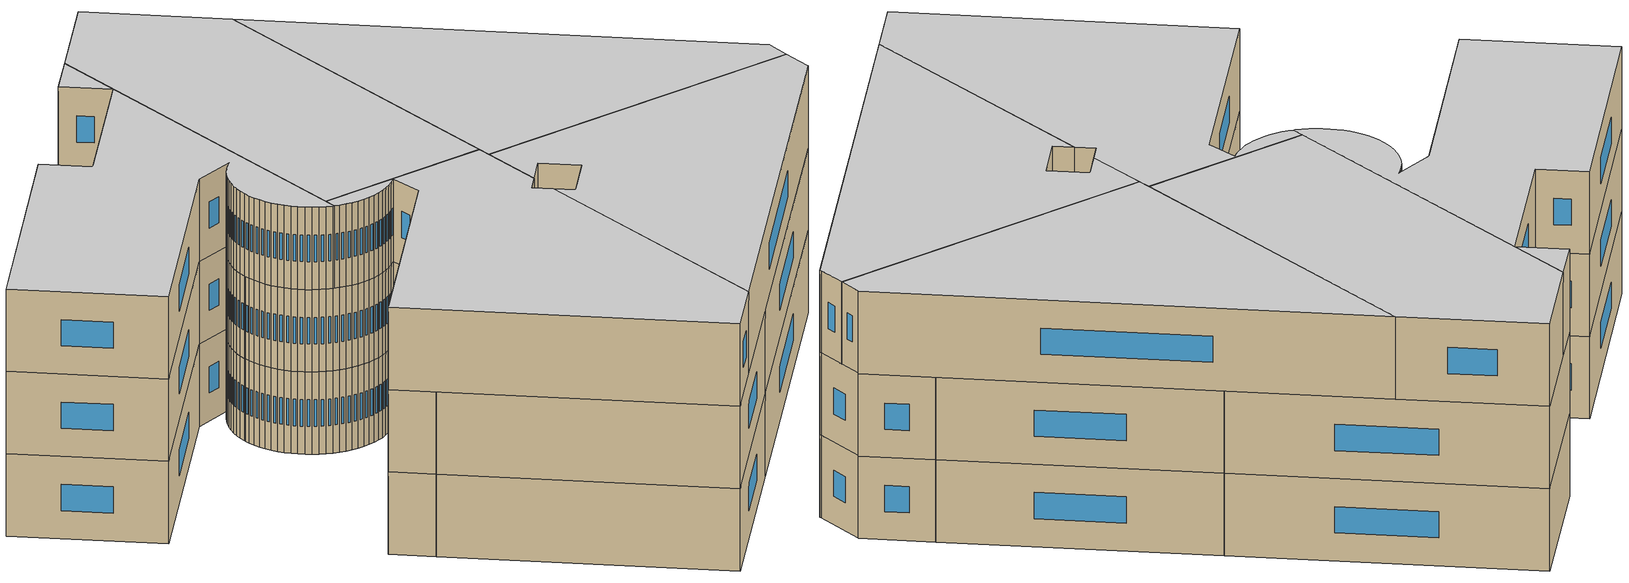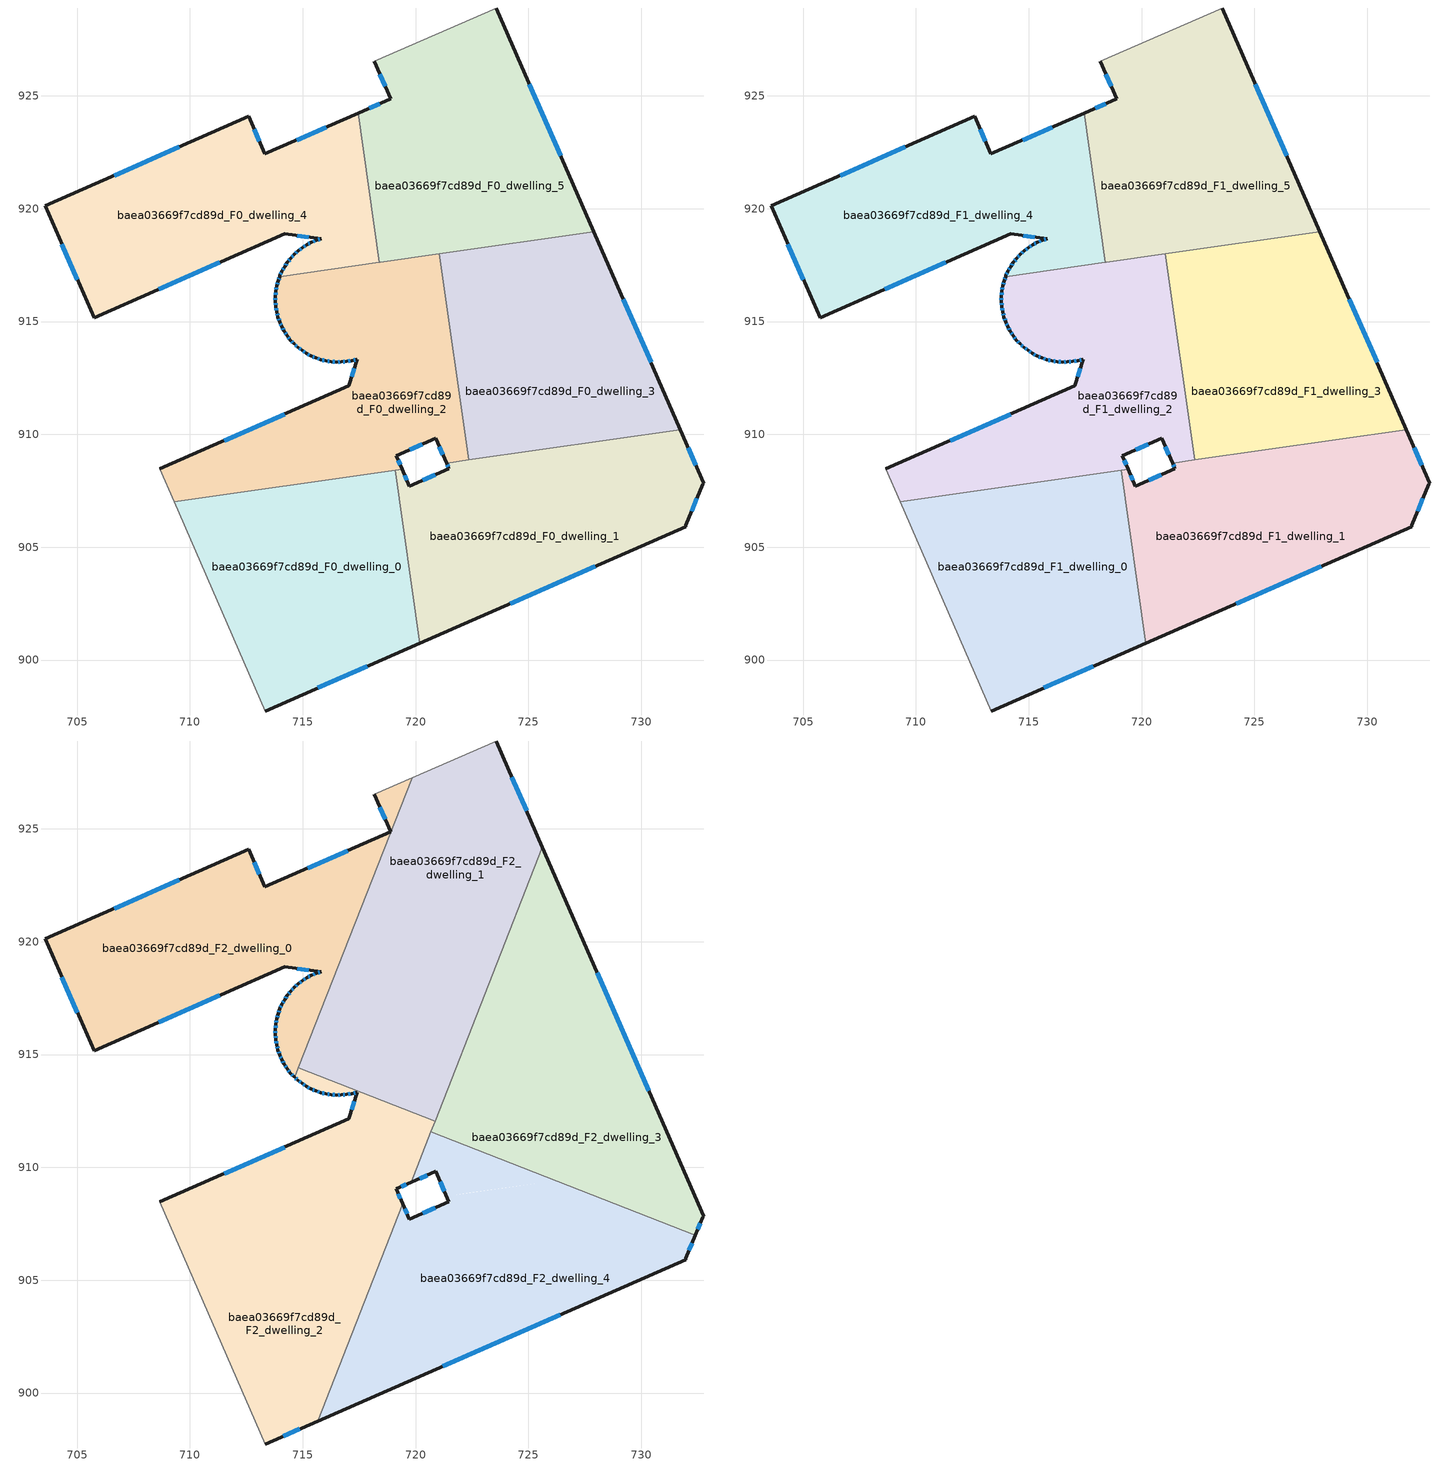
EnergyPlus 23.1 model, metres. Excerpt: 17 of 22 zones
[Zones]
baea03669f7cd89d_F0_dwelling_0
 floor ground (EU_floor_Construction): 719.1,908.41 720.19,900.75 713.34,897.74 709.3,907.01 z0
 wall outside (EU_wall_Construction): 713.34,897.74 720.19,900.75 z0:3
 wall to baea03669f7cd89d_F0_dwelling_1 (EU_wall_Construction): 720.19,900.75 719.1,908.41 z0:3
 wall adiabatic (EU_wall_Construction): 709.3,907.01 713.34,897.74 z0:3
 wall to baea03669f7cd89d_F0_dwelling_2 (EU_wall_Construction): 719.1,908.41 709.3,907.01 z0:3
 window (EU_Window_Construction): 715.67,898.77 717.86,899.73 z1.02:1.98
baea03669f7cd89d_F0_dwelling_1
 floor ground (EU_floor_Construction): 731.74,910.2 732.77,907.84 732.73,907.79 731.97,905.97 731.97,905.92 720.19,900.75 719.1,908.41 719.4,908.45 719.72,907.71 721.48,908.48 721.37,908.73 z0
 wall outside (EU_wall_Construction): 721.37,908.73 721.48,908.48 719.72,907.71 719.4,908.45 / 720.19,900.75 731.97,905.92 731.97,905.97 732.73,907.79 732.77,907.84 731.74,910.2 z0:3
 wall to baea03669f7cd89d_F0_dwelling_3 (EU_wall_Construction): 731.74,910.2 722.35,908.87 z0:3
 wall to baea03669f7cd89d_F0_dwelling_2 (EU_wall_Construction): 719.4,908.45 719.1,908.41 / 722.35,908.87 721.37,908.73 z0:3
 window (EU_Window_Construction): 719.61,907.96 719.51,908.2 / 720.88,908.22 720.32,907.98 / 721.41,908.65 721.44,908.57 / 732.42,908.64 732.09,909.4 / 732.23,906.59 732.47,907.17 / 724.2,902.51 727.96,904.16 z1.02:1.98
baea03669f7cd89d_F0_dwelling_2
 floor ground (EU_floor_Construction): 721.05,918 722.35,908.87 721.37,908.73 720.9,909.82 719.14,909.05 719.4,908.45 709.3,907.01 708.66,908.47 717.05,912.16 717.41,913.33 717.18,913.27 716.95,913.24 716.72,913.21 716.49,913.21 716.26,913.22 716.03,913.26 715.8,913.32 715.58,913.39 715.36,913.48 715.16,913.59 714.97,913.72 714.79,913.86 714.61,914.01 714.45,914.18 714.31,914.37 714.18,914.57 714.07,914.76 713.98,914.98 713.9,915.2 713.85,915.43 713.81,915.66 713.79,915.89 713.79,916.12 713.81,916.35 713.85,916.58 713.91,916.8 713.97,917 z0
 wall outside (EU_wall_Construction): 713.97,917 713.91,916.8 713.85,916.58 713.81,916.35 713.79,916.12 713.79,915.89 713.81,915.66 713.85,915.43 713.9,915.2 713.98,914.98 714.07,914.76 714.18,914.57 714.31,914.37 714.45,914.18 714.61,914.01 714.79,913.86 714.97,913.72 715.16,913.59 715.36,913.48 715.58,913.39 715.8,913.32 716.03,913.26 716.26,913.22 716.49,913.21 716.72,913.21 716.95,913.24 717.18,913.27 717.41,913.33 717.05,912.16 708.66,908.47 / 719.4,908.45 719.14,909.05 720.9,909.82 721.37,908.73 z0:3
 wall to baea03669f7cd89d_F0_dwelling_3 (EU_wall_Construction): 722.35,908.87 721.05,918 z0:3
 wall adiabatic (EU_wall_Construction): 708.66,908.47 709.3,907.01 z0:3
 wall to baea03669f7cd89d_F0_dwelling_4 (EU_wall_Construction): 718.39,917.63 713.97,917 z0:3
 wall to baea03669f7cd89d_F0_dwelling_5 (EU_wall_Construction): 721.05,918 718.44,917.63 718.39,917.63 z0:3
 window (EU_Window_Construction): 717.02,913.25 717.1,913.26 / 716.79,913.22 716.87,913.23 / 716.57,913.21 716.64,913.21 / 716.34,913.22 716.41,913.21 / 716.1,913.25 716.18,913.24 / 715.87,913.3 715.95,913.28 / 715.66,913.37 715.72,913.34 / 715.44,913.45 715.51,913.42 / 715.23,913.55 715.29,913.52 / 715.03,913.68 715.09,913.64 / 714.85,913.81 714.91,913.77 / 714.67,913.96 714.73,913.91 / 714.51,914.12 714.56,914.07 / 714.36,914.31 714.4,914.24 / 714.23,914.5 714.27,914.44 / 714.11,914.7 714.15,914.63 / 714.01,914.91 714.04,914.84 / 713.93,915.13 713.95,915.06 / 713.87,915.35 713.88,915.28 / 713.82,915.58 713.83,915.51 / 713.8,915.81 713.8,915.74 / 713.79,916.04 713.79,915.97 / 713.8,916.27 713.8,916.2 / 713.84,916.5 713.83,916.43 / 713.89,916.73 713.87,916.66 / 713.95,916.93 713.93,916.87 / 721.06,909.45 721.21,909.1 / 719.74,909.32 720.3,909.56 / 719.31,908.65 719.23,908.85 / 714.19,910.9 711.51,909.73 / 717.28,912.93 717.17,912.56 / 717.25,913.29 717.33,913.31 z1.02:1.98
baea03669f7cd89d_F0_dwelling_3
 floor ground (EU_floor_Construction): 727.9,918.98 731.74,910.2 722.35,908.87 721.05,918 z0
 wall outside (EU_wall_Construction): 731.74,910.2 727.9,918.98 z0:3
 wall to baea03669f7cd89d_F0_dwelling_5 (EU_wall_Construction): 727.9,918.98 721.05,918 z0:3
 window (EU_Window_Construction): 730.43,913.19 729.21,915.99 z1.02:1.98
baea03669f7cd89d_F0_dwelling_4
 floor ground (EU_floor_Construction): 717.45,924.24 718.39,917.63 713.97,917 713.98,917.02 714.08,917.23 714.19,917.44 714.32,917.63 714.47,917.81 714.62,917.98 714.8,918.14 714.99,918.28 715.18,918.4 715.39,918.52 715.6,918.6 715.82,918.67 714.21,918.89 705.75,915.16 703.59,920.12 712.6,924.09 713.33,922.43 z0
 wall outside (EU_wall_Construction): 717.45,924.24 713.33,922.43 712.6,924.09 703.59,920.12 705.75,915.16 714.21,918.89 715.82,918.67 715.6,918.6 715.39,918.52 715.18,918.4 714.99,918.28 714.8,918.14 714.62,917.98 714.47,917.81 714.32,917.63 714.19,917.44 714.08,917.23 713.98,917.02 713.97,917 z0:3
 wall to baea03669f7cd89d_F0_dwelling_5 (EU_wall_Construction): 718.39,917.63 717.45,924.24 z0:3
 window (EU_Window_Construction): 714.04,917.16 714.01,917.09 / 714.15,917.37 714.12,917.3 / 714.28,917.56 714.24,917.5 / 714.42,917.75 714.37,917.69 / 714.57,917.93 714.52,917.87 / 714.74,918.08 714.68,918.04 / 714.93,918.23 714.86,918.19 / 715.11,918.36 715.05,918.32 / 715.31,918.48 715.25,918.44 / 715.53,918.57 715.46,918.55 / 715.75,918.65 715.68,918.63 / 714.76,918.81 715.27,918.75 / 708.63,916.43 711.33,917.62 / 704.32,918.43 705.02,916.85 / 709.53,922.74 706.65,921.47 / 713.08,922.99 712.85,923.52 / 716.05,923.62 714.73,923.05 z1.02:1.98
baea03669f7cd89d_F0_dwelling_5
 floor ground (EU_floor_Construction): 723.57,928.89 727.9,918.98 718.44,917.63 718.39,917.63 717.45,924.24 718.89,924.87 718.17,926.53 z0
 wall outside (EU_wall_Construction): 718.17,926.53 718.89,924.87 717.45,924.24 / 727.9,918.98 723.57,928.89 z0:3
 wall adiabatic (EU_wall_Construction): 723.57,928.89 718.17,926.53 z0:3
 window (EU_Window_Construction): 718.41,925.97 718.65,925.43 / 726.43,922.35 725.04,925.52 / 718.4,924.65 717.94,924.45 z1.02:1.98
baea03669f7cd89d_F1_dwelling_0
 floor to baea03669f7cd89d_F0_dwelling_0 (EU_floor_Construction): 719.1,908.41 720.19,900.75 713.34,897.74 709.3,907.01 z3
 wall outside (EU_wall_Construction): 713.34,897.74 720.19,900.75 z3:6
 wall to baea03669f7cd89d_F1_dwelling_1 (EU_wall_Construction): 720.19,900.75 719.1,908.41 z3:6
 wall adiabatic (EU_wall_Construction): 709.3,907.01 713.34,897.74 z3:6
 wall to baea03669f7cd89d_F1_dwelling_2 (EU_wall_Construction): 719.1,908.41 709.3,907.01 z3:6
 window (EU_Window_Construction): 715.67,898.77 717.86,899.73 z4.02:4.98
baea03669f7cd89d_F1_dwelling_1
 floor to baea03669f7cd89d_F0_dwelling_1 (EU_floor_Construction): 731.74,910.2 732.77,907.84 732.73,907.79 731.97,905.97 731.97,905.92 720.19,900.75 719.1,908.41 719.4,908.45 719.72,907.71 721.48,908.48 721.37,908.73 z3
 wall outside (EU_wall_Construction): 721.37,908.73 721.48,908.48 719.72,907.71 719.4,908.45 / 720.19,900.75 731.97,905.92 731.97,905.97 732.73,907.79 732.77,907.84 731.74,910.2 z3:6
 wall to baea03669f7cd89d_F1_dwelling_3 (EU_wall_Construction): 731.74,910.2 722.35,908.87 z3:6
 wall to baea03669f7cd89d_F1_dwelling_2 (EU_wall_Construction): 719.4,908.45 719.1,908.41 / 722.35,908.87 721.37,908.73 z3:6
 window (EU_Window_Construction): 719.61,907.96 719.51,908.2 / 720.88,908.22 720.32,907.98 / 721.41,908.65 721.44,908.57 / 732.42,908.64 732.09,909.4 / 732.23,906.59 732.47,907.17 / 724.2,902.51 727.96,904.16 z4.02:4.98
baea03669f7cd89d_F1_dwelling_2
 floor to baea03669f7cd89d_F0_dwelling_2 (EU_floor_Construction): 721.05,918 722.35,908.87 721.37,908.73 720.9,909.82 719.14,909.05 719.4,908.45 709.3,907.01 708.66,908.47 717.05,912.16 717.41,913.33 717.18,913.27 716.95,913.24 716.72,913.21 716.49,913.21 716.26,913.22 716.03,913.26 715.8,913.32 715.58,913.39 715.36,913.48 715.16,913.59 714.97,913.72 714.79,913.86 714.61,914.01 714.45,914.18 714.31,914.37 714.18,914.57 714.07,914.76 713.98,914.98 713.9,915.2 713.85,915.43 713.81,915.66 713.79,915.89 713.79,916.12 713.81,916.35 713.85,916.58 713.91,916.8 713.97,917 z3
 wall outside (EU_wall_Construction): 713.97,917 713.91,916.8 713.85,916.58 713.81,916.35 713.79,916.12 713.79,915.89 713.81,915.66 713.85,915.43 713.9,915.2 713.98,914.98 714.07,914.76 714.18,914.57 714.31,914.37 714.45,914.18 714.61,914.01 714.79,913.86 714.97,913.72 715.16,913.59 715.36,913.48 715.58,913.39 715.8,913.32 716.03,913.26 716.26,913.22 716.49,913.21 716.72,913.21 716.95,913.24 717.18,913.27 717.41,913.33 717.05,912.16 708.66,908.47 / 719.4,908.45 719.14,909.05 720.9,909.82 721.37,908.73 z3:6
 wall to baea03669f7cd89d_F1_dwelling_3 (EU_wall_Construction): 722.35,908.87 721.05,918 z3:6
 wall adiabatic (EU_wall_Construction): 708.66,908.47 709.3,907.01 z3:6
 wall to baea03669f7cd89d_F1_dwelling_4 (EU_wall_Construction): 718.39,917.63 713.97,917 z3:6
 wall to baea03669f7cd89d_F1_dwelling_5 (EU_wall_Construction): 721.05,918 718.44,917.63 718.39,917.63 z3:6
 window (EU_Window_Construction): 717.02,913.25 717.1,913.26 / 716.79,913.22 716.87,913.23 / 716.57,913.21 716.64,913.21 / 716.34,913.22 716.41,913.21 / 716.1,913.25 716.18,913.24 / 715.87,913.3 715.95,913.28 / 715.66,913.37 715.72,913.34 / 715.44,913.45 715.51,913.42 / 715.23,913.55 715.29,913.52 / 715.03,913.68 715.09,913.64 / 714.85,913.81 714.91,913.77 / 714.67,913.96 714.73,913.91 / 714.51,914.12 714.56,914.07 / 714.36,914.31 714.4,914.24 / 714.23,914.5 714.27,914.44 / 714.11,914.7 714.15,914.63 / 714.01,914.91 714.04,914.84 / 713.93,915.13 713.95,915.06 / 713.87,915.35 713.88,915.28 / 713.82,915.58 713.83,915.51 / 713.8,915.81 713.8,915.74 / 713.79,916.04 713.79,915.97 / 713.8,916.27 713.8,916.2 / 713.84,916.5 713.83,916.43 / 713.89,916.73 713.87,916.66 / 713.95,916.93 713.93,916.87 / 721.06,909.45 721.21,909.1 / 719.74,909.32 720.3,909.56 / 719.31,908.65 719.23,908.85 / 714.19,910.9 711.51,909.73 / 717.28,912.93 717.17,912.56 / 717.25,913.29 717.33,913.31 z4.02:4.98
 ceiling adiabatic (EU_roof_Construction): 720.86,912.04 721.62,913.99 721.05,918 715.93,917.28 714.81,914.41 z6
baea03669f7cd89d_F1_dwelling_3
 floor to baea03669f7cd89d_F0_dwelling_3 (EU_floor_Construction): 727.9,918.98 731.74,910.2 722.35,908.87 721.05,918 z3
 wall outside (EU_wall_Construction): 731.74,910.2 727.9,918.98 z3:6
 wall to baea03669f7cd89d_F1_dwelling_5 (EU_wall_Construction): 727.9,918.98 721.05,918 z3:6
 window (EU_Window_Construction): 730.43,913.19 729.21,915.99 z4.02:4.98
 ceiling adiabatic (EU_roof_Construction): 721.62,913.99 723.32,918.33 721.05,918 z6
baea03669f7cd89d_F1_dwelling_4
 floor to baea03669f7cd89d_F0_dwelling_4 (EU_floor_Construction): 717.45,924.24 718.39,917.63 713.97,917 713.98,917.02 714.08,917.23 714.19,917.44 714.32,917.63 714.47,917.81 714.62,917.98 714.8,918.14 714.99,918.28 715.18,918.4 715.39,918.52 715.6,918.6 715.82,918.67 714.21,918.89 705.75,915.16 703.59,920.12 712.6,924.09 713.33,922.43 z3
 wall outside (EU_wall_Construction): 717.45,924.24 713.33,922.43 712.6,924.09 703.59,920.12 705.75,915.16 714.21,918.89 715.82,918.67 715.6,918.6 715.39,918.52 715.18,918.4 714.99,918.28 714.8,918.14 714.62,917.98 714.47,917.81 714.32,917.63 714.19,917.44 714.08,917.23 713.98,917.02 713.97,917 z3:6
 wall to baea03669f7cd89d_F1_dwelling_5 (EU_wall_Construction): 718.39,917.63 717.45,924.24 z3:6
 window (EU_Window_Construction): 714.04,917.16 714.01,917.09 / 714.15,917.37 714.12,917.3 / 714.28,917.56 714.24,917.5 / 714.42,917.75 714.37,917.69 / 714.57,917.93 714.52,917.87 / 714.74,918.08 714.68,918.04 / 714.93,918.23 714.86,918.19 / 715.11,918.36 715.05,918.32 / 715.31,918.48 715.25,918.44 / 715.53,918.57 715.46,918.55 / 715.75,918.65 715.68,918.63 / 714.76,918.81 715.27,918.75 / 708.63,916.43 711.33,917.62 / 704.32,918.43 705.02,916.85 / 709.53,922.74 706.65,921.47 / 713.08,922.99 712.85,923.52 / 716.05,923.62 714.73,923.05 z4.02:4.98
baea03669f7cd89d_F1_dwelling_5
 floor to baea03669f7cd89d_F0_dwelling_5 (EU_floor_Construction): 723.57,928.89 727.9,918.98 718.44,917.63 718.39,917.63 717.45,924.24 718.89,924.87 718.17,926.53 z3
 wall outside (EU_wall_Construction): 718.17,926.53 718.89,924.87 717.45,924.24 / 727.9,918.98 723.57,928.89 z3:6
 wall adiabatic (EU_wall_Construction): 723.57,928.89 718.17,926.53 z3:6
 window (EU_Window_Construction): 718.41,925.97 718.65,925.43 / 726.43,922.35 725.04,925.52 / 718.4,924.65 717.94,924.45 z4.02:4.98
baea03669f7cd89d_F2_dwelling_0
 floor to baea03669f7cd89d_F1_dwelling_4 (EU_floor_Construction): 717.45,924.24 717.77,921.97 715.93,917.28 713.97,917 713.98,917.02 714.08,917.23 714.19,917.44 714.32,917.63 714.47,917.81 714.62,917.98 714.8,918.14 714.99,918.28 715.18,918.4 715.39,918.52 715.6,918.6 715.82,918.67 714.21,918.89 705.75,915.16 703.59,920.12 712.6,924.09 713.33,922.43 z6
 floor to baea03669f7cd89d_F1_dwelling_5 (EU_floor_Construction): 719.85,927.27 717.77,921.98 717.45,924.24 718.89,924.87 718.17,926.53 z6
 floor to baea03669f7cd89d_F1_dwelling_2 (EU_floor_Construction): 715.93,917.28 714.64,913.99 714.61,914.01 714.45,914.18 714.31,914.37 714.18,914.57 714.07,914.76 713.98,914.98 713.9,915.2 713.85,915.43 713.81,915.66 713.79,915.89 713.79,916.12 713.81,916.35 713.85,916.58 713.91,916.8 713.97,917 z6
 wall outside (EU_wall_Construction): 718.17,926.53 718.89,924.87 713.33,922.43 712.6,924.09 703.59,920.12 705.75,915.16 714.21,918.89 715.82,918.67 715.6,918.6 715.39,918.52 715.18,918.4 714.99,918.28 714.8,918.14 714.62,917.98 714.47,917.81 714.32,917.63 714.19,917.44 714.08,917.23 713.98,917.02 713.91,916.8 713.85,916.58 713.81,916.35 713.79,916.12 713.79,915.89 713.81,915.66 713.85,915.43 713.9,915.2 713.98,914.98 714.07,914.76 714.18,914.57 714.31,914.37 714.45,914.18 714.61,914.01 714.64,913.99 z6:9
 wall adiabatic (EU_wall_Construction): 719.85,927.27 718.17,926.53 z6:9
 wall to baea03669f7cd89d_F2_dwelling_1 (EU_wall_Construction): 714.81,914.41 719.85,927.27 z6:9
 wall to baea03669f7cd89d_F2_dwelling_2 (EU_wall_Construction): 714.64,913.99 714.81,914.41 z6:9
 window (EU_Window_Construction): 714.23,914.5 714.27,914.44 / 714.11,914.7 714.15,914.63 / 714.01,914.91 714.04,914.84 / 713.93,915.13 713.95,915.06 / 713.87,915.35 713.88,915.28 / 713.82,915.58 713.83,915.51 / 713.8,915.81 713.8,915.74 / 713.79,916.04 713.79,915.97 / 713.8,916.27 713.8,916.2 / 713.84,916.5 713.83,916.43 / 713.89,916.73 713.87,916.66 / 713.96,916.95 713.93,916.88 / 714.04,917.16 714.01,917.09 / 714.15,917.37 714.12,917.3 / 714.28,917.56 714.24,917.5 / 714.42,917.75 714.37,917.69 / 714.57,917.93 714.52,917.87 / 714.74,918.08 714.68,918.04 / 714.93,918.23 714.86,918.19 / 715.11,918.36 715.05,918.32 / 715.31,918.48 715.25,918.44 / 715.53,918.57 715.46,918.55 / 715.75,918.65 715.68,918.63 / 714.76,918.81 715.27,918.75 / 708.63,916.43 711.33,917.62 / 704.32,918.43 705.02,916.85 / 709.53,922.74 706.65,921.47 / 713.08,922.99 712.85,923.52 / 717,924.04 715.22,923.26 / 718.41,925.97 718.65,925.43 / 714.51,914.12 714.56,914.07 / 714.36,914.31 714.4,914.24 z7.02:7.98
 ceiling to baea03669f7cd89d_F3_dwelling_0 (EU_floor_Construction): 714.64,913.99 719.85,927.27 718.17,926.53 718.89,924.87 713.33,922.43 712.6,924.09 703.59,920.12 705.75,915.16 714.21,918.89 715.82,918.67 715.6,918.6 715.39,918.52 715.18,918.4 714.99,918.28 714.8,918.14 714.62,917.98 714.47,917.81 714.32,917.63 714.19,917.44 714.08,917.23 713.98,917.02 713.91,916.8 713.85,916.58 713.81,916.35 713.79,916.12 713.79,915.89 713.81,915.66 713.85,915.43 713.9,915.2 713.98,914.98 714.07,914.76 714.18,914.57 714.31,914.37 714.45,914.18 714.61,914.01 z9
baea03669f7cd89d_F2_dwelling_1
 floor to baea03669f7cd89d_F1_dwelling_5 (EU_floor_Construction): 723.57,928.89 725.62,924.2 723.32,918.33 718.44,917.63 718.39,917.63 717.77,921.98 719.85,927.27 z6
 floor to baea03669f7cd89d_F1_dwelling_4 (EU_floor_Construction): 717.77,921.97 718.39,917.63 715.93,917.28 z6
 floor adiabatic (EU_floor_Construction): 723.32,918.33 720.86,912.04 714.81,914.42 715.93,917.28 718.39,917.63 718.44,917.63 z6
 wall outside (EU_wall_Construction): 725.62,924.2 723.57,928.89 z6:9
 wall to baea03669f7cd89d_F2_dwelling_2 (EU_wall_Construction): 714.81,914.42 720.86,912.04 z6:9
 wall adiabatic (EU_wall_Construction): 723.57,928.89 719.85,927.27 z6:9
 wall to baea03669f7cd89d_F2_dwelling_3 (EU_wall_Construction): 720.86,912.04 725.62,924.2 z6:9
 window (EU_Window_Construction): 724.93,925.79 724.27,927.3 z7.02:7.98
 ceiling to baea03669f7cd89d_F3_dwelling_1 (EU_floor_Construction): 720.86,912.04 725.62,924.2 723.57,928.89 719.85,927.27 714.81,914.42 z9
baea03669f7cd89d_F2_dwelling_2
 floor to baea03669f7cd89d_F1_dwelling_0 (EU_floor_Construction): 719.1,908.41 719.19,907.77 715.66,898.76 713.34,897.74 709.3,907.01 z6
 floor to baea03669f7cd89d_F1_dwelling_2 (EU_floor_Construction): 720.86,912.04 719.8,909.34 719.14,909.05 719.4,908.45 709.3,907.01 708.66,908.47 717.05,912.16 717.41,913.33 717.18,913.27 716.95,913.24 716.72,913.21 716.49,913.21 716.26,913.22 716.03,913.26 715.8,913.32 715.58,913.39 715.36,913.48 715.16,913.59 714.97,913.72 714.79,913.86 714.64,913.99 714.81,914.42 z6
 floor to baea03669f7cd89d_F1_dwelling_1 (EU_floor_Construction): 719.4,908.45 719.43,908.39 719.19,907.77 719.1,908.4 z6
 wall outside (EU_wall_Construction): 714.64,913.99 714.79,913.86 714.97,913.72 715.16,913.59 715.36,913.48 715.58,913.39 715.8,913.32 716.03,913.26 716.26,913.22 716.49,913.21 716.72,913.21 716.95,913.24 717.18,913.27 717.41,913.33 717.05,912.16 708.66,908.47 / 719.43,908.39 719.14,909.05 719.8,909.34 / 713.34,897.74 715.66,898.76 z6:9
 wall to baea03669f7cd89d_F2_dwelling_4 (EU_wall_Construction): 715.66,898.76 719.43,908.39 / 719.8,909.34 720.68,911.58 z6:9
 wall adiabatic (EU_wall_Construction): 708.66,908.47 713.34,897.74 z6:9
 wall to baea03669f7cd89d_F2_dwelling_3 (EU_wall_Construction): 720.68,911.58 720.86,912.04 z6:9
 window (EU_Window_Construction): 714.19,910.9 711.51,909.73 / 717.28,912.93 717.17,912.56 / 717.25,913.29 717.33,913.31 / 717.02,913.25 717.1,913.26 / 716.79,913.22 716.87,913.23 / 716.57,913.21 716.64,913.21 / 716.34,913.22 716.41,913.21 / 716.1,913.25 716.18,913.24 / 715.87,913.3 715.95,913.28 / 715.66,913.37 715.72,913.34 / 715.44,913.45 715.51,913.42 / 715.23,913.55 715.29,913.52 / 715.03,913.68 715.09,913.64 / 714.85,913.81 714.91,913.77 / 714.69,913.94 714.74,913.9 / 719.37,909.15 719.58,909.25 / 719.33,908.61 719.24,908.83 / 714.13,898.09 714.87,898.42 z7.02:7.98
 ceiling to baea03669f7cd89d_F3_dwelling_2 (EU_floor_Construction): 715.66,898.76 719.43,908.39 719.14,909.05 719.8,909.34 720.86,912.04 714.81,914.42 714.64,913.99 714.79,913.86 714.97,913.72 715.16,913.59 715.36,913.48 715.58,913.39 715.8,913.32 716.03,913.26 716.26,913.22 716.49,913.21 716.72,913.21 716.95,913.24 717.18,913.27 717.41,913.33 717.05,912.16 708.66,908.47 713.34,897.74 z9
baea03669f7cd89d_F2_dwelling_3
 floor to baea03669f7cd89d_F1_dwelling_3 (EU_floor_Construction): 727.9,918.98 731.74,910.2 726.21,909.42 722.04,911.05 721.62,913.99 723.32,918.33 z6
 floor to baea03669f7cd89d_F1_dwelling_1 (EU_floor_Construction): 731.74,910.2 732.77,907.84 732.73,907.79 732.4,906.99 726.21,909.42 z6
 floor to baea03669f7cd89d_F1_dwelling_5 (EU_floor_Construction): 725.62,924.2 727.9,918.98 723.32,918.33 z6
 floor to baea03669f7cd89d_F1_dwelling_2 (EU_floor_Construction): 721.62,913.99 722.04,911.05 720.68,911.58 z6
 wall outside (EU_wall_Construction): 732.4,906.99 732.73,907.79 732.77,907.84 725.62,924.2 z6:9
 wall to baea03669f7cd89d_F2_dwelling_4 (EU_wall_Construction): 720.68,911.58 732.4,906.99 z6:9
 window (EU_Window_Construction): 732.51,907.26 732.62,907.52 / 730.34,913.4 728.06,918.63 z7.02:7.98
 ceiling to baea03669f7cd89d_F3_dwelling_3 (EU_floor_Construction): 732.4,906.99 732.73,907.79 732.77,907.84 725.62,924.2 720.68,911.58 z9
baea03669f7cd89d_F2_dwelling_4
 floor to baea03669f7cd89d_F1_dwelling_1 (EU_floor_Construction): 732.4,906.99 731.97,905.97 731.97,905.92 720.19,900.75 719.19,907.77 719.43,908.39 719.72,907.71 721.48,908.48 721.37,908.73 726.21,909.42 z6
 floor to baea03669f7cd89d_F1_dwelling_0 (EU_floor_Construction): 719.19,907.77 720.19,900.75 715.66,898.76 z6
 floor to baea03669f7cd89d_F1_dwelling_3 (EU_floor_Construction): 726.21,909.42 722.35,908.87 722.04,911.05 z6
 floor to baea03669f7cd89d_F1_dwelling_2 (EU_floor_Construction): 722.04,911.05 722.35,908.87 721.37,908.73 720.9,909.82 719.8,909.34 720.68,911.58 z6
 wall outside (EU_wall_Construction): 719.8,909.34 720.9,909.82 721.48,908.48 719.72,907.71 719.43,908.39 / 715.66,898.76 731.97,905.92 731.97,905.97 732.4,906.99 z6:9
 window (EU_Window_Construction): 721.09,909.37 721.28,908.94 / 720.18,909.51 720.52,909.66 / 732.11,906.32 732.25,906.64 / 721.21,901.2 726.42,903.48 / 719.62,907.94 719.53,908.16 / 720.88,908.22 720.32,907.98 z7.02:7.98
 ceiling to baea03669f7cd89d_F3_dwelling_4 (EU_floor_Construction): 731.97,905.92 731.97,905.97 732.4,906.99 720.68,911.58 719.8,909.34 720.9,909.82 721.48,908.48 719.72,907.71 719.43,908.39 715.66,898.76 z9
[Building]
EU S2 Campaign: North Axis=0; Terrain=City; Solar Distribution=FullExterior
[Site:Location]
Vienna: Latitude=48; Longitude=16.5; Time Zone=1; Elevation=183
[SizingPeriod:WeatherFileDays]
AnnualSizingPeriod: Begin Month=1; Begin Day of Month=1; End Month=12; End Day of Month=31; Day of Week for Start Day=Monday; Use Weather File Daylight Saving Period=No; Use Weather File Rain and Snow Indicators=No
[MATERIAL]
EU_InternalMass_Material: Roughness=MediumRough; Thickness=0.1; Conductivity=1; Density=1800; Specific Heat=900; Thermal Absorptance=0.9; Solar Absorptance=0.7; Visible Absorptance=0.7
[MATERIAL:NOMASS] Roughness=MediumRough; Thermal Absorptance=0.9; Solar Absorptance=0.7; Visible Absorptance=0.7
Name | Thermal Resistance
EU_wall_NoMass | 0.942466
EU_roof_NoMass | 0.551687
EU_floor_NoMass | 0.66527
[WINDOWMATERIAL:SIMPLEGLAZINGSYSTEM]
EU_Window_SimpleGlazing: UFactor=2.03367; Solar Heat Gain Coefficient=0.65; Visible Transmittance=0.65
[CONSTRUCTION]
EU_wall_Construction: EU_wall_NoMass
EU_roof_Construction: EU_roof_NoMass
EU_floor_Construction: EU_floor_NoMass
EU_Window_Construction: EU_Window_SimpleGlazing
EU_InternalMass_Construction: EU_InternalMass_Material
[ZONE] Type=1; Multiplier=1; Ceiling Height=autocalculate; Floor Area=autocalculate; Part of Total Floor Area=Yes
Name | Volume
baea03669f7cd89d_F0_dwelling_0; baea03669f7cd89d_F1_dwelling_0 | 228.277
baea03669f7cd89d_F2_dwelling_0 | 235.781
baea03669f7cd89d_F0_dwelling_1; baea03669f7cd89d_F1_dwelling_1 | 228.285
baea03669f7cd89d_F2_dwelling_1; baea03669f7cd89d_F2_dwelling_2 | 292.997
baea03669f7cd89d_F0_dwelling_2; baea03669f7cd89d_F1_dwelling_2 | 227.031
baea03669f7cd89d_F0_dwelling_3; baea03669f7cd89d_F1_dwelling_3 | 227.002
baea03669f7cd89d_F2_dwelling_3 | 273.932
baea03669f7cd89d_F0_dwelling_4; baea03669f7cd89d_F1_dwelling_4 | 229.783
baea03669f7cd89d_F2_dwelling_4 | 273.965
baea03669f7cd89d_F0_dwelling_5; baea03669f7cd89d_F1_dwelling_5 | 229.285
[INTERNALMASS] Construction=EU_InternalMass_Construction
Name | Zone or ZoneList | Surface Area
baea03669f7cd89d_F0_dwelling_0_EU_InternalMass | baea03669f7cd89d_F0_dwelling_0 | 76.0924
baea03669f7cd89d_F0_dwelling_1_EU_InternalMass | baea03669f7cd89d_F0_dwelling_1 | 76.0947
baea03669f7cd89d_F0_dwelling_2_EU_InternalMass | baea03669f7cd89d_F0_dwelling_2 | 75.677
baea03669f7cd89d_F0_dwelling_3_EU_InternalMass | baea03669f7cd89d_F0_dwelling_3 | 75.6669
baea03669f7cd89d_F0_dwelling_4_EU_InternalMass | baea03669f7cd89d_F0_dwelling_4 | 76.5974
baea03669f7cd89d_F0_dwelling_5_EU_InternalMass | baea03669f7cd89d_F0_dwelling_5 | 76.4255
baea03669f7cd89d_F1_dwelling_0_EU_InternalMass | baea03669f7cd89d_F1_dwelling_0 | 76.0924
baea03669f7cd89d_F1_dwelling_1_EU_InternalMass | baea03669f7cd89d_F1_dwelling_1 | 76.0947
baea03669f7cd89d_F1_dwelling_2_EU_InternalMass | baea03669f7cd89d_F1_dwelling_2 | 75.677
baea03669f7cd89d_F1_dwelling_3_EU_InternalMass | baea03669f7cd89d_F1_dwelling_3 | 75.6669
baea03669f7cd89d_F1_dwelling_4_EU_InternalMass | baea03669f7cd89d_F1_dwelling_4 | 76.5974
baea03669f7cd89d_F1_dwelling_5_EU_InternalMass | baea03669f7cd89d_F1_dwelling_5 | 76.4255
baea03669f7cd89d_F2_dwelling_0_EU_InternalMass | baea03669f7cd89d_F2_dwelling_0 | 78.5933
baea03669f7cd89d_F2_dwelling_1_EU_InternalMass | baea03669f7cd89d_F2_dwelling_1 | 97.6653
baea03669f7cd89d_F2_dwelling_2_EU_InternalMass | baea03669f7cd89d_F2_dwelling_2 | 97.6645
baea03669f7cd89d_F2_dwelling_3_EU_InternalMass | baea03669f7cd89d_F2_dwelling_3 | 91.3113
baea03669f7cd89d_F2_dwelling_4_EU_InternalMass | baea03669f7cd89d_F2_dwelling_4 | 91.3217
[OTHEREQUIPMENT] Fuel Type=Electricity; Design Level Calculation Method=Watts/Area; Power per Zone Floor Area=1; Fraction Latent=0; Fraction Radiant=0; Fraction Lost=0; Carbon Dioxide Generation Rate=0; EndUse Subcategory=EU_Step8_InternalGains
Name | Zone or ZoneList or Space or SpaceList | Schedule
EU_Step8_InternalGain_baea03669f7cd89d_F0_dwelling_0_f000 | baea03669f7cd89d_F0_dwelling_0 | EU_Step8_GainSchedule_baea03669f7cd89d_F0_dwelling_0_f000
EU_Step8_InternalGain_baea03669f7cd89d_F0_dwelling_1_f000 | baea03669f7cd89d_F0_dwelling_1 | EU_Step8_GainSchedule_baea03669f7cd89d_F0_dwelling_1_f000
EU_Step8_InternalGain_baea03669f7cd89d_F0_dwelling_2_f000 | baea03669f7cd89d_F0_dwelling_2 | EU_Step8_GainSchedule_baea03669f7cd89d_F0_dwelling_2_f000
EU_Step8_InternalGain_baea03669f7cd89d_F0_dwelling_3_f000 | baea03669f7cd89d_F0_dwelling_3 | EU_Step8_GainSchedule_baea03669f7cd89d_F0_dwelling_3_f000
EU_Step8_InternalGain_baea03669f7cd89d_F0_dwelling_4_f000 | baea03669f7cd89d_F0_dwelling_4 | EU_Step8_GainSchedule_baea03669f7cd89d_F0_dwelling_4_f000
EU_Step8_InternalGain_baea03669f7cd89d_F0_dwelling_5_f000 | baea03669f7cd89d_F0_dwelling_5 | EU_Step8_GainSchedule_baea03669f7cd89d_F0_dwelling_5_f000
EU_Step8_InternalGain_baea03669f7cd89d_F1_dwelling_0_f000 | baea03669f7cd89d_F1_dwelling_0 | EU_Step8_GainSchedule_baea03669f7cd89d_F1_dwelling_0_f000
EU_Step8_InternalGain_baea03669f7cd89d_F1_dwelling_1_f000 | baea03669f7cd89d_F1_dwelling_1 | EU_Step8_GainSchedule_baea03669f7cd89d_F1_dwelling_1_f000
EU_Step8_InternalGain_baea03669f7cd89d_F1_dwelling_2_f000 | baea03669f7cd89d_F1_dwelling_2 | EU_Step8_GainSchedule_baea03669f7cd89d_F1_dwelling_2_f000
EU_Step8_InternalGain_baea03669f7cd89d_F1_dwelling_3_f000 | baea03669f7cd89d_F1_dwelling_3 | EU_Step8_GainSchedule_baea03669f7cd89d_F1_dwelling_3_f000
EU_Step8_InternalGain_baea03669f7cd89d_F1_dwelling_4_f000 | baea03669f7cd89d_F1_dwelling_4 | EU_Step8_GainSchedule_baea03669f7cd89d_F1_dwelling_4_f000
EU_Step8_InternalGain_baea03669f7cd89d_F1_dwelling_5_f000 | baea03669f7cd89d_F1_dwelling_5 | EU_Step8_GainSchedule_baea03669f7cd89d_F1_dwelling_5_f000
EU_Step8_InternalGain_baea03669f7cd89d_F2_dwelling_0_f000 | baea03669f7cd89d_F2_dwelling_0 | EU_Step8_GainSchedule_baea03669f7cd89d_F2_dwelling_0_f000
EU_Step8_InternalGain_baea03669f7cd89d_F2_dwelling_1_f000 | baea03669f7cd89d_F2_dwelling_1 | EU_Step8_GainSchedule_baea03669f7cd89d_F2_dwelling_1_f000
EU_Step8_InternalGain_baea03669f7cd89d_F2_dwelling_2_f000 | baea03669f7cd89d_F2_dwelling_2 | EU_Step8_GainSchedule_baea03669f7cd89d_F2_dwelling_2_f000
EU_Step8_InternalGain_baea03669f7cd89d_F2_dwelling_3_f000 | baea03669f7cd89d_F2_dwelling_3 | EU_Step8_GainSchedule_baea03669f7cd89d_F2_dwelling_3_f000
EU_Step8_InternalGain_baea03669f7cd89d_F2_dwelling_4_f000 | baea03669f7cd89d_F2_dwelling_4 | EU_Step8_GainSchedule_baea03669f7cd89d_F2_dwelling_4_f000
[ZONEVENTILATION:DESIGNFLOWRATE] Schedule=EU_AlwaysOn; Design Flow Rate Calculation Method=AirChanges/Hour; Air Changes per Hour=0.530523; Ventilation Type=Natural; Fan Pressure Rise=0; Fan Total Efficiency=1; Constant Term Coefficient=1; Temperature Term Coefficient=0; Velocity Term Coefficient=0; Velocity Squared Term Coefficient=0; Minimum Indoor Temperature=-100; Maximum Indoor Temperature=100; Delta Temperature=-100; Minimum Outdoor Temperature=-100; Maximum Outdoor Temperature=100; Maximum Wind Speed=40
Name | Zone or ZoneList or Space or SpaceList
EU_ConstantAir_baea03669f7cd89d_F0_dwelling_0 | baea03669f7cd89d_F0_dwelling_0
EU_ConstantAir_baea03669f7cd89d_F0_dwelling_1 | baea03669f7cd89d_F0_dwelling_1
EU_ConstantAir_baea03669f7cd89d_F0_dwelling_2 | baea03669f7cd89d_F0_dwelling_2
EU_ConstantAir_baea03669f7cd89d_F0_dwelling_3 | baea03669f7cd89d_F0_dwelling_3
EU_ConstantAir_baea03669f7cd89d_F0_dwelling_4 | baea03669f7cd89d_F0_dwelling_4
EU_ConstantAir_baea03669f7cd89d_F0_dwelling_5 | baea03669f7cd89d_F0_dwelling_5
EU_ConstantAir_baea03669f7cd89d_F1_dwelling_0 | baea03669f7cd89d_F1_dwelling_0
EU_ConstantAir_baea03669f7cd89d_F1_dwelling_1 | baea03669f7cd89d_F1_dwelling_1
EU_ConstantAir_baea03669f7cd89d_F1_dwelling_2 | baea03669f7cd89d_F1_dwelling_2
EU_ConstantAir_baea03669f7cd89d_F1_dwelling_3 | baea03669f7cd89d_F1_dwelling_3
EU_ConstantAir_baea03669f7cd89d_F1_dwelling_4 | baea03669f7cd89d_F1_dwelling_4
EU_ConstantAir_baea03669f7cd89d_F1_dwelling_5 | baea03669f7cd89d_F1_dwelling_5
EU_ConstantAir_baea03669f7cd89d_F2_dwelling_0 | baea03669f7cd89d_F2_dwelling_0
EU_ConstantAir_baea03669f7cd89d_F2_dwelling_1 | baea03669f7cd89d_F2_dwelling_1
EU_ConstantAir_baea03669f7cd89d_F2_dwelling_2 | baea03669f7cd89d_F2_dwelling_2
EU_ConstantAir_baea03669f7cd89d_F2_dwelling_3 | baea03669f7cd89d_F2_dwelling_3
EU_ConstantAir_baea03669f7cd89d_F2_dwelling_4 | baea03669f7cd89d_F2_dwelling_4
[HVACTEMPLATE:THERMOSTAT] Constant Heating Setpoint=20; Constant Cooling Setpoint=50
EU_HeatOnly_baea03669f7cd89d_F0_dwelling_0; EU_HeatOnly_baea03669f7cd89d_F0_dwelling_1; EU_HeatOnly_baea03669f7cd89d_F0_dwelling_2; EU_HeatOnly_baea03669f7cd89d_F0_dwelling_3; EU_HeatOnly_baea03669f7cd89d_F0_dwelling_4; EU_HeatOnly_baea03669f7cd89d_F0_dwelling_5; EU_HeatOnly_baea03669f7cd89d_F1_dwelling_0; EU_HeatOnly_baea03669f7cd89d_F1_dwelling_1; EU_HeatOnly_baea03669f7cd89d_F1_dwelling_2; EU_HeatOnly_baea03669f7cd89d_F1_dwelling_3; EU_HeatOnly_baea03669f7cd89d_F1_dwelling_4; EU_HeatOnly_baea03669f7cd89d_F1_dwelling_5; EU_HeatOnly_baea03669f7cd89d_F2_dwelling_0; EU_HeatOnly_baea03669f7cd89d_F2_dwelling_1; EU_HeatOnly_baea03669f7cd89d_F2_dwelling_2; EU_HeatOnly_baea03669f7cd89d_F2_dwelling_3; EU_HeatOnly_baea03669f7cd89d_F2_dwelling_4; EU_HeatOnly_baea03669f7cd89d_F3_dwelling_0; EU_HeatOnly_baea03669f7cd89d_F3_dwelling_1; EU_HeatOnly_baea03669f7cd89d_F3_dwelling_2; EU_HeatOnly_baea03669f7cd89d_F3_dwelling_3; EU_HeatOnly_baea03669f7cd89d_F3_dwelling_4
[HVACTEMPLATE:ZONE:IDEALLOADSAIRSYSTEM] System Availability Schedule=EU_AlwaysOn; Maximum Heating Supply Air Temperature=50; Minimum Cooling Supply Air Temperature=13; Maximum Heating Supply Air Humidity Ratio=0.0156; Minimum Cooling Supply Air Humidity Ratio=0.0077; Heating Limit=NoLimit; Cooling Limit=NoLimit; Heating Availability Schedule=EU_AlwaysOn; Cooling Availability Schedule=EU_CoolingOff; Dehumidification Control Type=ConstantSensibleHeatRatio; Cooling Sensible Heat Ratio=0.7; Dehumidification Setpoint=60; Humidification Control Type=None; Humidification Setpoint=30; Outdoor Air Method=None; Outdoor Air Flow Rate per Person=0.00944; Outdoor Air Flow Rate per Zone Floor Area=0; Outdoor Air Flow Rate per Zone=0; Demand Controlled Ventilation Type=None; Outdoor Air Economizer Type=NoEconomizer; Heat Recovery Type=None; Sensible Heat Recovery Effectiveness=0.7; Latent Heat Recovery Effectiveness=0.65
Name | Template Thermostat
baea03669f7cd89d_F0_dwelling_0 | EU_HeatOnly_baea03669f7cd89d_F0_dwelling_0
baea03669f7cd89d_F0_dwelling_1 | EU_HeatOnly_baea03669f7cd89d_F0_dwelling_1
baea03669f7cd89d_F0_dwelling_2 | EU_HeatOnly_baea03669f7cd89d_F0_dwelling_2
baea03669f7cd89d_F0_dwelling_3 | EU_HeatOnly_baea03669f7cd89d_F0_dwelling_3
baea03669f7cd89d_F0_dwelling_4 | EU_HeatOnly_baea03669f7cd89d_F0_dwelling_4
baea03669f7cd89d_F0_dwelling_5 | EU_HeatOnly_baea03669f7cd89d_F0_dwelling_5
baea03669f7cd89d_F1_dwelling_0 | EU_HeatOnly_baea03669f7cd89d_F1_dwelling_0
baea03669f7cd89d_F1_dwelling_1 | EU_HeatOnly_baea03669f7cd89d_F1_dwelling_1
baea03669f7cd89d_F1_dwelling_2 | EU_HeatOnly_baea03669f7cd89d_F1_dwelling_2
baea03669f7cd89d_F1_dwelling_3 | EU_HeatOnly_baea03669f7cd89d_F1_dwelling_3
baea03669f7cd89d_F1_dwelling_4 | EU_HeatOnly_baea03669f7cd89d_F1_dwelling_4
baea03669f7cd89d_F1_dwelling_5 | EU_HeatOnly_baea03669f7cd89d_F1_dwelling_5
baea03669f7cd89d_F2_dwelling_0 | EU_HeatOnly_baea03669f7cd89d_F2_dwelling_0
baea03669f7cd89d_F2_dwelling_1 | EU_HeatOnly_baea03669f7cd89d_F2_dwelling_1
baea03669f7cd89d_F2_dwelling_2 | EU_HeatOnly_baea03669f7cd89d_F2_dwelling_2
baea03669f7cd89d_F2_dwelling_3 | EU_HeatOnly_baea03669f7cd89d_F2_dwelling_3
baea03669f7cd89d_F2_dwelling_4 | EU_HeatOnly_baea03669f7cd89d_F2_dwelling_4
[SIZING:ZONE] Zone Cooling Design Supply Air Temperature Input Method=SupplyAirTemperature; Zone Cooling Design Supply Air Temperature=13; Zone Heating Design Supply Air Temperature Input Method=SupplyAirTemperature; Zone Heating Design Supply Air Temperature=50; Zone Cooling Design Supply Air Humidity Ratio=0.008; Zone Heating Design Supply Air Humidity Ratio=0.008; Cooling Design Air Flow Method=DesignDay; Cooling Design Air Flow Rate=0; Cooling Minimum Air Flow per Zone Floor Area=0.000762; Cooling Minimum Air Flow=0; Cooling Minimum Air Flow Fraction=0.2; Heating Design Air Flow Method=DesignDay; Heating Design Air Flow Rate=0; Heating Maximum Air Flow per Zone Floor Area=0.002032; Heating Maximum Air Flow=0.141576; Heating Maximum Air Flow Fraction=0.3; Account for Dedicated Outdoor Air System=No; Dedicated Outdoor Air System Control Strategy=NeutralSupplyAir; Dedicated Outdoor Air Low Setpoint Temperature for Design=autosize; Dedicated Outdoor Air High Setpoint Temperature for Design=autosize; Zone Load Sizing Method=Sensible Load Only No Latent Load; Zone Latent Cooling Design Supply Air Humidity Ratio Input Method=HumidityRatioDifference; Zone Cooling Design Supply Air Humidity Ratio Difference=0.005; Zone Latent Heating Design Supply Air Humidity Ratio Input Method=HumidityRatioDifference; Zone Humidification Design Supply Air Humidity Ratio Difference=0.005
baea03669f7cd89d_F0_dwelling_0; baea03669f7cd89d_F0_dwelling_1; baea03669f7cd89d_F0_dwelling_2; baea03669f7cd89d_F0_dwelling_3; baea03669f7cd89d_F0_dwelling_4; baea03669f7cd89d_F0_dwelling_5; baea03669f7cd89d_F1_dwelling_0; baea03669f7cd89d_F1_dwelling_1; baea03669f7cd89d_F1_dwelling_2; baea03669f7cd89d_F1_dwelling_3; baea03669f7cd89d_F1_dwelling_4; baea03669f7cd89d_F1_dwelling_5; baea03669f7cd89d_F2_dwelling_0; baea03669f7cd89d_F2_dwelling_1; baea03669f7cd89d_F2_dwelling_2; baea03669f7cd89d_F2_dwelling_3; baea03669f7cd89d_F2_dwelling_4
[SCHEDULE:CONSTANT]
Name | Hourly Value
EU_AlwaysOn | 1
EU_CoolingOff | 0
[SCHEDULE:FILE] Column Number=1; Rows to Skip at Top=0; Number of Hours of Data=8760; Column Separator=Comma; Interpolate to Timestep=No; Minutes per Item=60; Adjust Schedule for Daylight Savings=Yes
Name | File
EU_Step8_GainSchedule_baea03669f7cd89d_F0_dwelling_0_f000 | ../../schedules/baea03669f7cd89d/baea03669f7cd89d_F0_dwelling_0_f000_gain.csv
EU_Step8_GainSchedule_baea03669f7cd89d_F0_dwelling_1_f000 | ../../schedules/baea03669f7cd89d/baea03669f7cd89d_F0_dwelling_1_f000_gain.csv
EU_Step8_GainSchedule_baea03669f7cd89d_F0_dwelling_2_f000 | ../../schedules/baea03669f7cd89d/baea03669f7cd89d_F0_dwelling_2_f000_gain.csv
EU_Step8_GainSchedule_baea03669f7cd89d_F0_dwelling_3_f000 | ../../schedules/baea03669f7cd89d/baea03669f7cd89d_F0_dwelling_3_f000_gain.csv
EU_Step8_GainSchedule_baea03669f7cd89d_F0_dwelling_4_f000 | ../../schedules/baea03669f7cd89d/baea03669f7cd89d_F0_dwelling_4_f000_gain.csv
EU_Step8_GainSchedule_baea03669f7cd89d_F0_dwelling_5_f000 | ../../schedules/baea03669f7cd89d/baea03669f7cd89d_F0_dwelling_5_f000_gain.csv
EU_Step8_GainSchedule_baea03669f7cd89d_F1_dwelling_0_f000 | ../../schedules/baea03669f7cd89d/baea03669f7cd89d_F1_dwelling_0_f000_gain.csv
EU_Step8_GainSchedule_baea03669f7cd89d_F1_dwelling_1_f000 | ../../schedules/baea03669f7cd89d/baea03669f7cd89d_F1_dwelling_1_f000_gain.csv
EU_Step8_GainSchedule_baea03669f7cd89d_F1_dwelling_2_f000 | ../../schedules/baea03669f7cd89d/baea03669f7cd89d_F1_dwelling_2_f000_gain.csv
EU_Step8_GainSchedule_baea03669f7cd89d_F1_dwelling_3_f000 | ../../schedules/baea03669f7cd89d/baea03669f7cd89d_F1_dwelling_3_f000_gain.csv
EU_Step8_GainSchedule_baea03669f7cd89d_F1_dwelling_4_f000 | ../../schedules/baea03669f7cd89d/baea03669f7cd89d_F1_dwelling_4_f000_gain.csv
EU_Step8_GainSchedule_baea03669f7cd89d_F1_dwelling_5_f000 | ../../schedules/baea03669f7cd89d/baea03669f7cd89d_F1_dwelling_5_f000_gain.csv
EU_Step8_GainSchedule_baea03669f7cd89d_F2_dwelling_0_f000 | ../../schedules/baea03669f7cd89d/baea03669f7cd89d_F2_dwelling_0_f000_gain.csv
EU_Step8_GainSchedule_baea03669f7cd89d_F2_dwelling_1_f000 | ../../schedules/baea03669f7cd89d/baea03669f7cd89d_F2_dwelling_1_f000_gain.csv
EU_Step8_GainSchedule_baea03669f7cd89d_F2_dwelling_2_f000 | ../../schedules/baea03669f7cd89d/baea03669f7cd89d_F2_dwelling_2_f000_gain.csv
EU_Step8_GainSchedule_baea03669f7cd89d_F2_dwelling_3_f000 | ../../schedules/baea03669f7cd89d/baea03669f7cd89d_F2_dwelling_3_f000_gain.csv
EU_Step8_GainSchedule_baea03669f7cd89d_F2_dwelling_4_f000 | ../../schedules/baea03669f7cd89d/baea03669f7cd89d_F2_dwelling_4_f000_gain.csv
